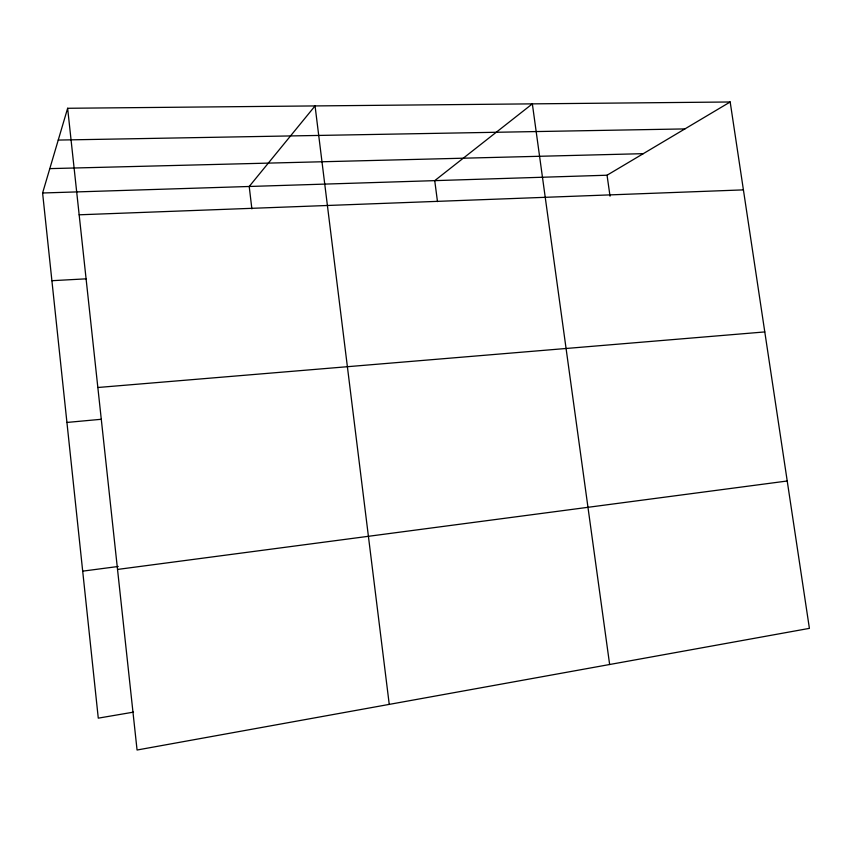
<?xml version="1.0" encoding="UTF-8"?>
<svg xmlns="http://www.w3.org/2000/svg" width="852" height="852" viewBox="0 0 852 852"><rect width="100%" height="100%" fill="white"/><g stroke="black" fill="none" stroke-linecap="round" stroke-linejoin="round"><path stroke-width="1.28" d="M133.498 712.134L98.278 718.151L42.6 192.989L67.638 108.279L730.185 101.984L809.4 628.361L137.065 750.016L67.638 108.279M42.6 192.989L607.05 175.214L730.185 101.984M117.523 569.434L787.227 480.997M82.687 571.149L118.194 566.484M66.925 422.443L101.388 419.269M97.842 387.5L764.787 331.929M51.897 280.702L86.435 278.817M79.161 214.8L743.413 189.879M49.799 168.621L643.281 153.669M58.245 140.069L684.891 128.918M607.05 175.214L610.032 196.173M609.638 664.507L532.351 103.869L434.733 180.645L437.481 201.615M389.247 704.391L315.059 105.925L249.21 186.481L251.872 208.868"/></g></svg>
